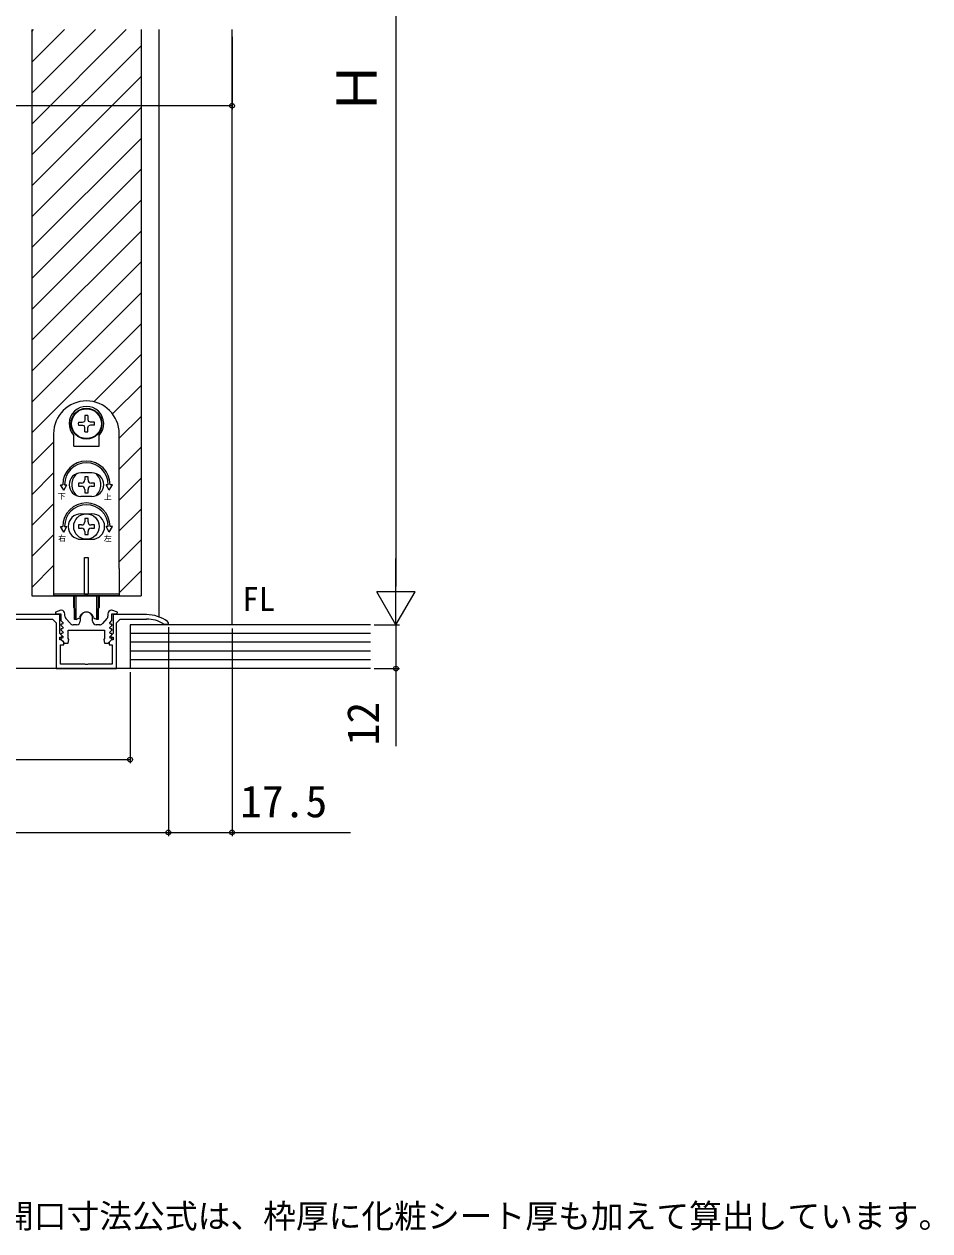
# Model space of a CAD drawing. Units: millimetres, scale not verified. Extents: x -525 to 525, y -783 to 779.
# Drawn here: x -291.1 to -42.3, y 0.2 to 331.7 of the extents above; entities that cross this region are included whole.
import ezdxf
from ezdxf.enums import TextEntityAlignment as Align

# ---------------------------------------------------------------- set-up
doc = ezdxf.new("R2010")
doc.units = ezdxf.units.MM
doc.header["$LTSCALE"] = 4
for name, color, linetype in [('0-2_USER1', 3, 'Continuous'), ('0-3_YKK_11', 7, 'Continuous'), ('0-5_YKK_12', 2, 'Continuous'), ('0-6_YKK_13', 4, 'Continuous'), ('0-8_YKK_D', 6, 'Continuous'), ('0-A_YSS_K', 3, 'Continuous')]:
    doc.layers.add(name, color=color, linetype=linetype)
doc.styles.add('ＭＳ ゴシック', font='')
doc.styles.get('ＭＳ ゴシック').set_extended_font_data('MS Gothic')

msp = doc.modelspace()

# ---------------------------------------------------------------- linework, layer by layer
at = {"layer": '0-3_YKK_11'}
for p, q in [((-279.9, 169.081), (-279.9, 169.697)), ((-268.1, 169.697), (-268.1, 169.081)), ((-278.398, 167.028), (-279.643, 168.412)), ((-276.7, 166.697), (-277.655, 166.697)), ((-275.7, 168.497), (-275.7, 167.697)), ((-272.3, 167.697), (-272.3, 168.497)), ((-270.345, 166.697), (-271.3, 166.697)), ((-268.357, 168.412), (-269.602, 167.028))]:
    msp.add_line(p, q, dxfattribs=at)
for points in [[(-281.3, 169.497), (-304.7, 169.497)], [(-280.9, 170.697), (-281, 170.697), (-282.533, 170.206), (-282.453, 169.697), (-281, 169.697), (-281, 167.896), (-280.389, 167.285), (-280.549, 166.897), (-280.912, 166.897), (-281.026, 166.622), (-280.389, 165.985), (-280.549, 165.597), (-280.912, 165.597), (-281.026, 165.322), (-280.389, 164.685), (-280.549, 164.297), (-280.912, 164.297), (-281.026, 164.022), (-280.389, 163.385), (-280.549, 162.997), (-280.912, 162.997), (-281.026, 162.723), (-280, 161.697), (-279, 161.697), (-278.813, 162.661), (-279, 162.939), (-279, 165.197)], [(-257.5, 169.497), (-266.7, 169.497), (-266.7, 164.297), (-267.334, 163.663), (-267.183, 163.297), (-266.7, 163.297), (-266.7, 162.597), (-267.1, 162.597), (-267.8, 161.897), (-267.8, 161.197), (-266.9, 161.197), (-266.9, 155.897), (-273.542, 155.897), (-273.725, 155.777), (-274.275, 155.777), (-274.458, 155.897), (-281.1, 155.897), (-281.1, 161.197), (-280.2, 161.197), (-280.2, 161.897), (-280.9, 162.597), (-281.3, 162.597), (-281.3, 163.297), (-280.817, 163.297), (-280.666, 163.663), (-281.3, 164.297), (-281.3, 169.497)], [(-279, 165.197), (-269, 165.197), (-269, 162.939), (-269.188, 162.661), (-269, 161.697), (-268, 161.697), (-266.974, 162.723), (-267.088, 162.997), (-267.451, 162.997), (-267.611, 163.385), (-266.974, 164.022), (-267.088, 164.297), (-267.451, 164.297), (-267.611, 164.685), (-266.974, 165.322), (-267.088, 165.597), (-267.451, 165.597), (-267.611, 165.985), (-266.974, 166.622), (-267.088, 166.897), (-267.451, 166.897), (-267.611, 167.285), (-267, 167.896), (-267, 169.697), (-265.547, 169.697), (-265.467, 170.206), (-267, 170.697), (-267.1, 170.697)], [(-366.5, 168.297), (-359.3, 168.297), (-358.3, 167.297), (-358.3, 154.697), (-341.7, 154.697), (-341.7, 167.297), (-340.7, 168.297), (-321.3, 168.297), (-320.3, 167.297), (-320.3, 154.697), (-303.7, 154.697), (-303.7, 167.297), (-302.7, 168.297), (-283.3, 168.297), (-282.3, 167.297), (-282.3, 154.697), (-265.7, 154.697), (-265.7, 167.297), (-264.7, 168.297), (-257.5, 168.297)], [(-252.81, 166.943), (-252.65, 166.897), (-251.5, 166.897), (-251.5, 167.243), (-251.711, 167.651)]]:
    msp.add_lwpolyline(points, dxfattribs=at)
for centre, radius, start, end in [((-280.9, 169.697), 1, 0.00001, 89.99999), ((-278.9, 169.081), 1, 180.00001, 221.98721), ((-274, 168.497), 1.7, 359.99999, 180.00001), ((-269.1, 169.081), 1, 318.01279, 359.99999), ((-267.1, 169.697), 1, 90.00001, 179.99999), ((-257.5, 159.497), 10, 54.62346, 90), ((-277.655, 167.697), 1, 221.98723, 270.00001), ((-276.7, 167.697), 1, 270.00001, 359.99999), ((-271.3, 167.697), 1, 180.00001, 269.99999), ((-270.345, 167.697), 1, 269.99999, 318.01277), ((-257.5, 159.497), 8.8, 57.79577, 90.00001)]:
    msp.add_arc(centre, radius, start, end, dxfattribs=at)
at = {"layer": '0-5_YKK_12'}
for p, q in [((-289, 330.197), (-289, 174.7)), ((-289, 329.711), (-288.514, 330.197)), ((-289, 321.226), (-280.028, 330.197)), ((-289, 312.74), (-271.543, 330.197)), ((-289, 304.255), (-263.058, 330.197)), ((-259, 330.197), (-259, 174.7)), ((-254, 168.865), (-254, 330.197)), ((-234, 166.697), (-234, 330.197)), ((-289, 295.77), (-259, 325.77)), ((-289, 287.285), (-259, 317.285)), ((-289, 278.799), (-259, 308.799)), ((-289, 270.314), (-259, 300.314)), ((-289, 261.829), (-259, 291.829)), ((-289, 253.343), (-259, 283.343)), ((-289, 244.858), (-259, 274.858)), ((-289, 236.373), (-259, 266.373)), ((-289, 227.888), (-259, 257.888)), ((-289, 219.402), (-259, 249.402)), ((-271.953, 227.964), (-259, 240.917)), ((-266.813, 224.618), (-259, 232.432)), ((-265, 217.946), (-259, 223.946)), ((-289, 210.917), (-283, 216.917)), ((-265, 209.461), (-259, 215.461)), ((-289, 202.432), (-283, 208.432)), ((-265, 200.976), (-259, 206.976)), ((-289, 193.946), (-283, 199.946)), ((-265, 192.491), (-259, 198.491)), ((-289, 185.461), (-283, 191.461)), ((-265, 184.005), (-259, 190.005)), ((-289, 176.976), (-283, 182.976)), ((-265, 175.52), (-259, 181.52)), ((-289, 174.7), (-259, 174.7))]:
    msp.add_line(p, q, dxfattribs=at)
at = {"layer": '0-6_YKK_13'}
for p, q in [((-274.419, 223.075), (-274.568, 222.518)), ((-274.4, 224.165), (-274.419, 223.075)), ((-273.6, 224.165), (-273.581, 223.075)), ((-273.581, 223.075), (-273.432, 222.518)), ((-272.876, 222.369), (-273.432, 222.518)), ((-271.786, 222.35), (-272.876, 222.369)), ((-283, 219.2), (-283, 182.2)), ((-272.876, 221.531), (-273.432, 221.382)), ((-271.786, 221.55), (-272.876, 221.531)), ((-265, 182.2), (-265, 219.2)), ((-277.5, 215.75), (-277.5, 218.739)), ((-277.5, 215.75), (-270.5, 215.75)), ((-270.5, 215.75), (-270.5, 218.739)), ((-275.32, 205.64), (-276.2, 205.64)), ((-276.2, 205.64), (-276.2, 204.76)), ((-272.5, 208.45), (-275.5, 208.45)), ((-274.44, 207.4), (-274.44, 206.52)), ((-273.56, 207.4), (-274.44, 207.4)), ((-273.56, 206.52), (-273.56, 207.4)), ((-271.8, 205.64), (-272.68, 205.64)), ((-271.8, 204.76), (-271.8, 205.64)), ((-281.116, 205.2), (-280.5, 205.2)), ((-280.25, 203.7), (-281.116, 205.2)), ((-280.25, 203.7), (-279.384, 205.2)), ((-280, 205.2), (-279.384, 205.2)), ((-276.2, 204.76), (-275.32, 204.76)), ((-274.44, 203.88), (-274.44, 203)), ((-274.44, 203), (-273.56, 203)), ((-273.56, 203), (-273.56, 203.88)), ((-272.68, 204.76), (-271.8, 204.76)), ((-268, 205.2), (-268.616, 205.2)), ((-267.75, 203.7), (-268.616, 205.2)), ((-272.5, 201.95), (-275.5, 201.95)), ((-275.5, 197.2), (-272.5, 197.2)), ((-274.44, 195.9), (-274.44, 195.02)), ((-273.56, 195.9), (-274.44, 195.9)), ((-273.56, 195.02), (-273.56, 195.9)), ((-281.116, 193.7), (-280.5, 193.7)), ((-280.25, 192.2), (-281.116, 193.7)), ((-280.25, 192.2), (-279.384, 193.7)), ((-280, 193.7), (-279.384, 193.7)), ((-275.32, 194.14), (-276.2, 194.14)), ((-276.2, 194.14), (-276.2, 193.26)), ((-276.2, 193.26), (-275.32, 193.26)), ((-274.44, 192.38), (-274.44, 191.5)), ((-273.56, 191.5), (-273.56, 192.38)), ((-271.8, 194.14), (-272.68, 194.14)), ((-272.68, 193.26), (-271.8, 193.26)), ((-271.8, 193.26), (-271.8, 194.14)), ((-267.75, 192.2), (-268.616, 193.7)), ((-268, 193.7), (-268.616, 193.7)), ((-267.75, 192.2), (-266.884, 193.7)), ((-266.884, 193.7), (-267.5, 193.7)), ((-275.5, 190.2), (-272.5, 190.2)), ((-274.44, 191.5), (-273.56, 191.5)), ((-274.5, 185.2), (-273.5, 185.2)), ((-274.5, 175), (-274.5, 185.2)), ((-273.5, 185.2), (-273.5, 175)), ((-283, 182.2), (-283, 174.7)), ((-283, 175.2), (-265, 175.2)), ((-277.5, 171.452), (-277.5, 174.7)), ((-277.25, 168.2), (-277.25, 174.7)), ((-276.85, 168.2), (-276.85, 174.7)), ((-273.5, 175), (-274.5, 175)), ((-271.15, 168.2), (-271.15, 174.7)), ((-270.5, 174.7), (-270.5, 171.452)), ((-277.252, 171.157), (-277.25, 171.156)), ((-277.25, 171.2), (-277.25, 168.2)), ((-270.75, 168.2), (-270.75, 171.2)), ((-270.75, 171.156), (-270.748, 171.157)), ((-276.85, 168.2), (-277.25, 168.2)), ((-276.85, 168.2), (-276.23, 168.426)), ((-271.15, 168.2), (-271.77, 168.426))]:
    msp.add_line(p, q, dxfattribs=at)
for points in [[(-276.214, 222.35), (-275.124, 222.369), (-274.568, 222.518)], [(-276.214, 221.55), (-275.124, 221.531), (-274.568, 221.382)], [(-274.4, 219.736), (-274.419, 220.826), (-274.568, 221.382)], [(-273.6, 219.736), (-273.581, 220.826), (-273.432, 221.382)], [(-267.75, 203.7), (-266.884, 205.2), (-267.5, 205.2)], [(-265, 182.2), (-265, 174.7), (-283, 174.7)], [(-270.75, 174.7), (-270.75, 168.2), (-271.15, 168.2)]]:
    msp.add_lwpolyline(points, dxfattribs=at)
for centre, radius in [((-274, 221.95), 4.25), ((-274, 221.95), 4.1), ((-274, 193.7), 3.5)]:
    msp.add_circle(centre, radius, dxfattribs=at)
for centre, radius, start, end in [((-274, 219.2), 9, 0, 180), ((-274, 221.95), 4.75, 317.4631, 222.5369), ((-274, 221.95), 2.25, 169.75965, 190.24035), ((-274, 221.95), 2.25, 79.75965, 100.24035), ((-274, 221.95), 2.25, 349.75965, 10.24035), ((-274, 221.95), 2.25, 259.75965, 280.24035), ((-274, 205.2), 6.5, 0, 180), ((-274, 205.2), 6, 0, 180), ((-275.5, 205.2), 3.25, 90, 270), ((-274, 205.2), 4, 129.83844, 230.16156), ((-275.32, 206.52), 0.88, 270, 0), ((-272.68, 206.52), 0.88, 180, 270), ((-272.5, 205.2), 3.25, 270, 90), ((-274, 205.2), 4, 309.83844, 50.16156), ((-275.32, 203.88), 0.88, 0, 90), ((-272.68, 203.88), 0.88, 90, 180), ((-274, 193.7), 6.5, 0, 180), ((-274, 193.7), 6, 0, 180), ((-275.5, 193.7), 3.5, 90, 270), ((-272.5, 193.7), 3.5, 270, 90), ((-275.32, 195.02), 0.88, 270, 0), ((-275.32, 192.38), 0.88, 0, 90), ((-272.68, 195.02), 0.88, 180, 270), ((-272.68, 192.38), 0.88, 90, 180), ((-277.2, 171.452), 0.3, 180, 260), ((-274, 168.2), 2, 16.15012, 163.84988), ((-270.8, 171.452), 0.3, 280, 0), ((-276.401, 168.896), 0.5, 290, 343.84988), ((-271.599, 168.896), 0.5, 196.15012, 250)]:
    msp.add_arc(centre, radius, start, end, dxfattribs=at)
at = {"layer": '0-8_YKK_D'}
for p, q in [((-189, 489.197), (-189, 177.197)), ((-234, 328.197), (-234, 308.273)), ((-234, 309.273), (-390, 309.273)), ((-189, 166.697), (-189, 184.884)), ((-189, 166.697), (-194.25, 175.79)), ((-183.75, 175.79), (-194.25, 175.79)), ((-189, 166.697), (-183.75, 175.79)), ((-251.5, 166.097), (-251.5, 108.697)), ((-251.5, 166.097), (-251.5, 108.697)), ((-194.95, 166.697), (-188, 166.697)), ((-194.95, 166.697), (-188, 166.697)), ((-234, 165.697), (-234, 108.697)), ((-262, 153.697), (-262, 128.697)), ((-194.95, 154.697), (-188, 154.697)), ((-362, 129.697), (-262, 129.697)), ((-372.5, 109.697), (-251.5, 109.697))]:
    msp.add_line(p, q, dxfattribs=at)
for points in [[(-189, 166.697), (-189, 154.697), (-189, 133.42)], [(-251.5, 109.697), (-234, 109.697), (-201.45, 109.697)]]:
    msp.add_lwpolyline(points, dxfattribs=at)
for centre in [(-234, 309.273), (-189, 154.697), (-262, 129.697), (-251.5, 109.697), (-251.5, 109.697), (-234, 109.697)]:
    msp.add_circle(centre, 0.637, dxfattribs=at)
at = {"layer": '0-A_YSS_K'}
for p, q in [((-195.95, 166.697), (-262, 166.697)), ((-262, 166.697), (-262, 154.697)), ((-195.95, 164.297), (-262, 164.297)), ((-195.95, 161.897), (-262, 161.897)), ((-195.95, 159.497), (-262, 159.497)), ((-195.95, 157.097), (-262, 157.097)), ((-195.95, 154.697), (-408.707, 154.697))]:
    msp.add_line(p, q, dxfattribs=at)

# ---------------------------------------------------------------- texts
at = {"layer": '0-2_USER1', "style": 'ＭＳ ゴシック'}
for s, p in [('FL', (-231.151, 168.516)), ('※有効開口寸法公式は、枠厚に化粧シート厚も加えて算出しています。', (-324.459, -0.97))]:
    msp.add_text(s, height=6.598, dxfattribs=at).set_placement(p, align=Align.BOTTOM_LEFT)
at = {"layer": '0-6_YKK_13', "style": 'ＭＳ ゴシック'}
for s, p in [('下', (-281.884, 200.747)), ('上', (-269.21, 200.578)), ('右', (-281.775, 189.222)), ('左', (-269.234, 189.186))]:
    msp.add_text(s, height=1.558, dxfattribs=at).set_placement(p, align=Align.BOTTOM_LEFT)
at = {"layer": '0-8_YKK_D', "style": 'ＭＳ ゴシック'}
for s, height, p in [('Ｈ', 11, (-191, 306.63)), ('12', 8.798, (-191, 133.579))]:
    msp.add_text(s, height=height, rotation=90, dxfattribs=at).set_placement(p, align=Align.BOTTOM_LEFT)
msp.add_text('17.5', height=8.798, dxfattribs=at).set_placement((-231.791, 111.197), align=Align.BOTTOM_LEFT)

doc.saveas('drawing.dxf')
